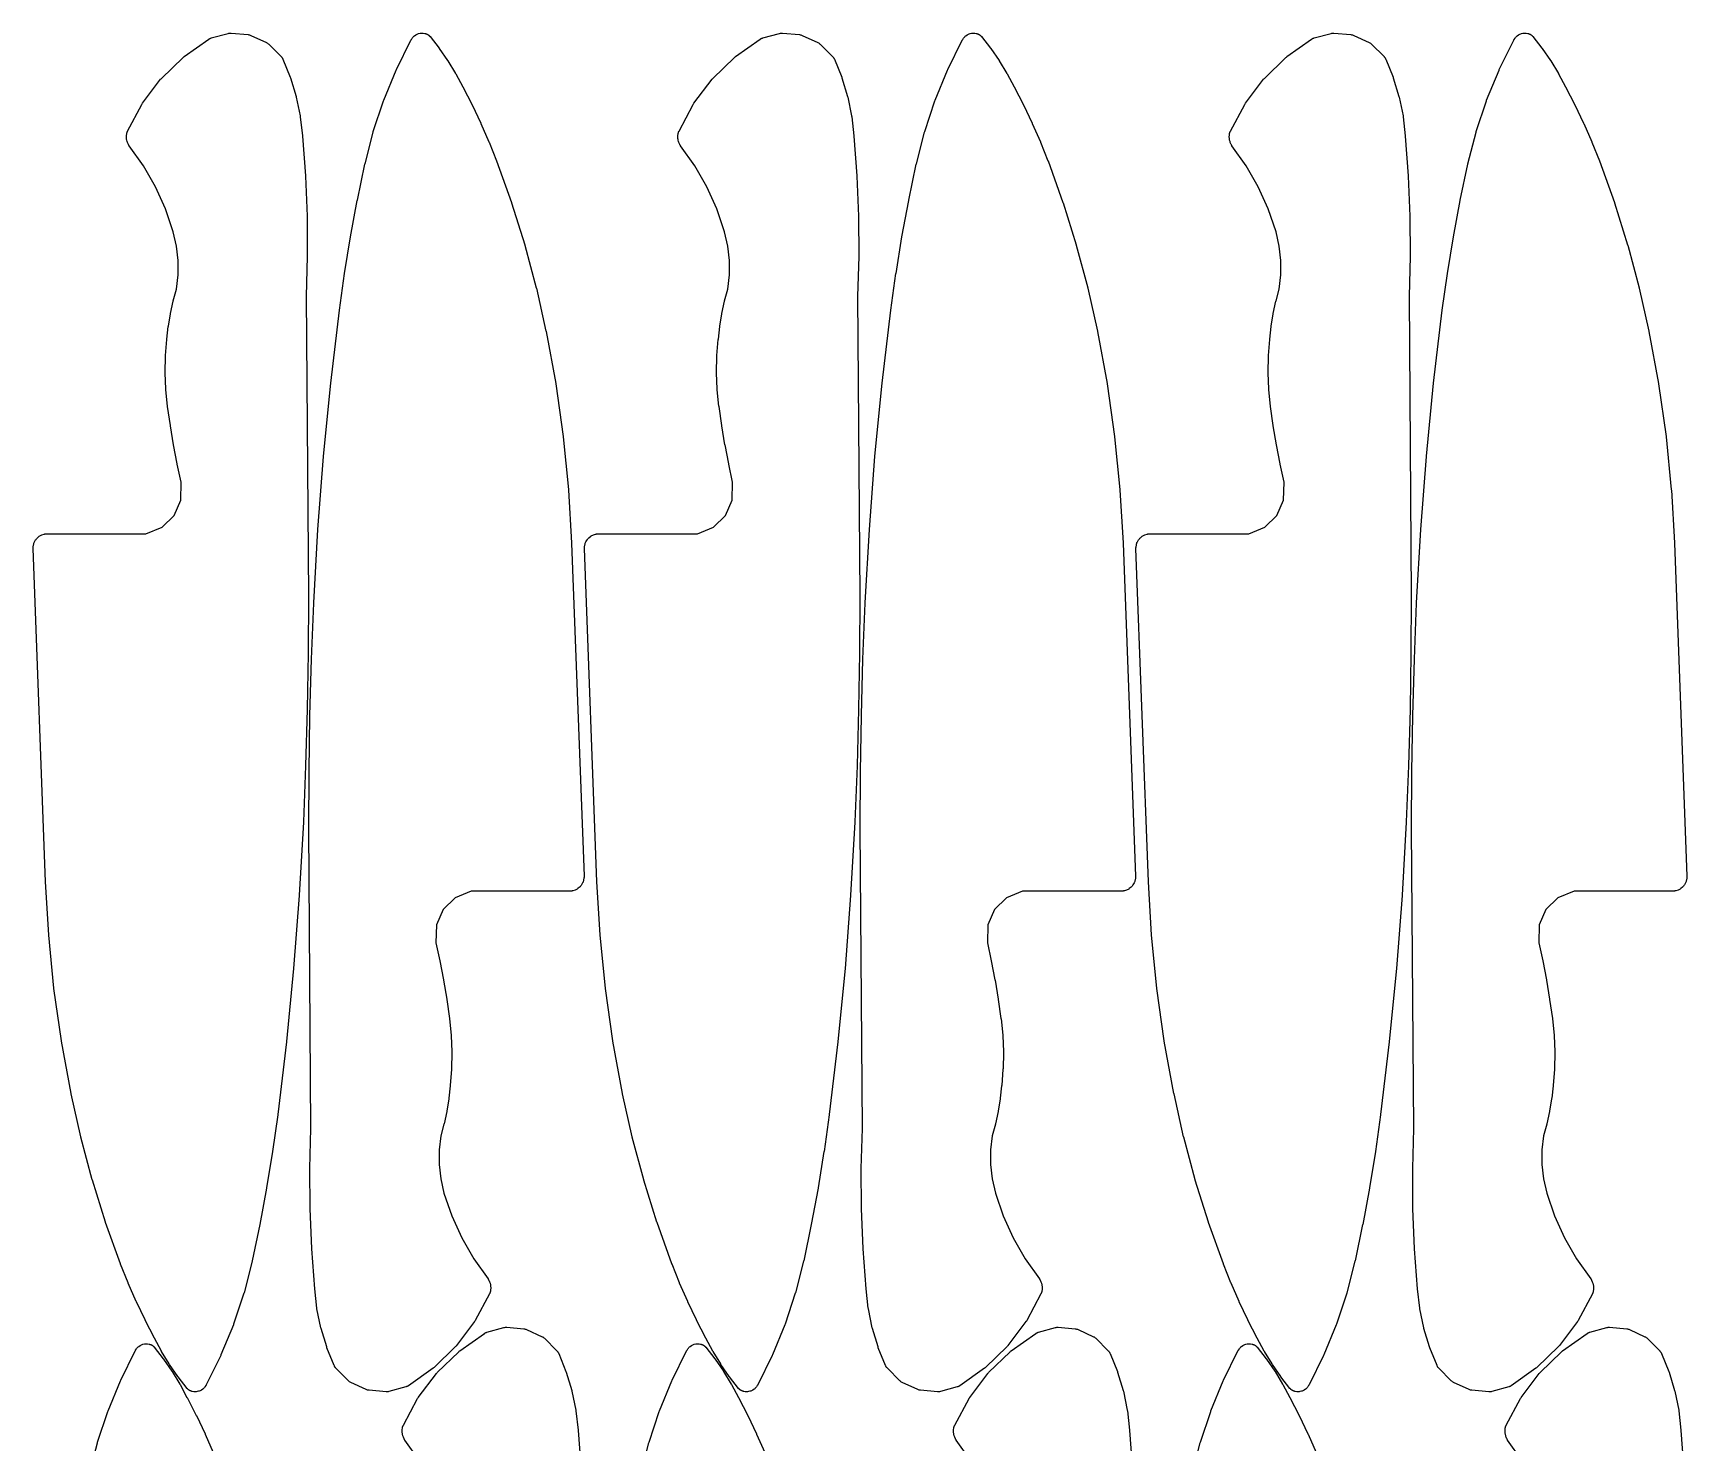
# Model space of a CAD drawing. Header units: metres. Extents: x 0 to 3000, y 0 to 1240.
# Drawn here: x 2207.5 to 2608.7, y 619.6 to 961.7 of the extents above; entities that cross this region are included whole.
import ezdxf

# ---------------------------------------------------------------- set-up
doc = ezdxf.new("R2010")
doc.units = ezdxf.units.M

msp = doc.modelspace()

# ---------------------------------------------------------------- linework, layer by layer
at = {"color": 1}
for points in [[(2238.78, 841.77), (2241.68, 844.62), (2243.31, 848.33), (2243.41, 852.71), (2242.46, 857.07), (2242.45, 857.11), (2241.57, 861.72), (2241.56, 861.77), (2240.78, 866.4), (2240.77, 866.44), (2240.1, 871.09), (2240.1, 871.13), (2240.09, 871.17), (2239.7, 875.12), (2239.69, 875.24), (2239.53, 879.2), (2239.53, 879.32), (2239.61, 883.28), (2239.61, 883.4), (2239.94, 887.35), (2239.94, 887.38), (2239.94, 887.41), (2240.28, 890.44), (2240.29, 890.55), (2240.78, 893.55), (2240.8, 893.66), (2241.45, 896.63), (2241.47, 896.73), (2242.23, 899.53), (2242.63, 902.99), (2242.63, 906.51), (2242.24, 910), (2241.46, 913.45), (2239.57, 919), (2237.15, 924.34), (2234.23, 929.42), (2230.77, 934.28), (2230.72, 934.36), (2230.67, 934.44), (2230.67, 934.44), (2230.66, 934.45), (2230.62, 934.53), (2230.58, 934.61), (2230.42, 934.97), (2230.35, 935.14), (2230.29, 935.32), (2230.2, 935.7), (2230.16, 935.88), (2230.15, 936.06), (2230.12, 936.45), (2230.12, 936.64), (2230.14, 936.83), (2230.19, 937.21), (2230.2, 937.28), (2230.21, 937.35), (2230.22, 937.38), (2230.22, 937.41), (2230.24, 937.47), (2230.26, 937.54), (2230.27, 937.57), (2230.28, 937.6), (2230.3, 937.66), (2230.32, 937.72), (2230.34, 937.75), (2230.35, 937.78), (2230.38, 937.84), (2230.41, 937.9), (2233.87, 944.36), (2233.95, 944.49), (2234.03, 944.62), (2238.42, 950.44), (2238.52, 950.56), (2238.62, 950.67), (2243.85, 955.74), (2243.97, 955.85), (2244.09, 955.94), (2250.07, 960.18), (2250.12, 960.21), (2250.16, 960.24), (2250.2, 960.26), (2250.23, 960.28), (2250.28, 960.31), (2250.33, 960.34), (2250.37, 960.35), (2250.41, 960.37), (2250.46, 960.39), (2250.51, 960.42), (2250.55, 960.43), (2250.59, 960.44), (2250.65, 960.46), (2250.7, 960.48), (2254.82, 961.59), (2254.99, 961.63), (2255.16, 961.65), (2255.34, 961.66), (2255.51, 961.65), (2259.64, 961.29), (2259.81, 961.27), (2259.98, 961.23), (2260.15, 961.18), (2260.31, 961.11), (2264.07, 959.38), (2264.22, 959.3), (2264.37, 959.2), (2264.51, 959.09), (2264.64, 958.98), (2267.66, 955.96), (2267.66, 955.96), (2267.67, 955.95), (2267.73, 955.88), (2267.79, 955.82), (2267.79, 955.81), (2267.8, 955.81), (2267.85, 955.73), (2267.91, 955.66), (2267.91, 955.65), (2267.91, 955.65), (2267.96, 955.57), (2268.01, 955.49), (2268.01, 955.48), (2268.01, 955.48), (2268.05, 955.4), (2268.09, 955.31), (2268.09, 955.31), (2268.1, 955.3), (2269.86, 950.96), (2269.92, 950.78), (2271.28, 946.31), (2271.32, 946.13), (2272.26, 941.55), (2272.29, 941.37), (2272.81, 936.71), (2272.81, 936.67), (2272.82, 936.64), (2273.53, 926.99), (2273.54, 926.92), (2273.93, 917.25), (2273.93, 917.19), (2273.99, 907.52), (2273.99, 907.45), (2273.74, 897.81), (2274.26, 824.93), (2274.26, 824.92), (2274.26, 824.91), (2274.2, 811.26), (2274.2, 811.24), (2273.98, 797.6), (2273.98, 797.57), (2273.59, 783.94), (2273.59, 783.91), (2273.04, 770.28), (2273.04, 770.26), (2273.04, 770.25), (2272.04, 752.49), (2272.04, 752.44), (2270.68, 734.71), (2270.67, 734.67), (2268.94, 716.96), (2268.94, 716.92), (2266.84, 699.25), (2266.83, 699.23), (2266.83, 699.21), (2265.59, 690.34), (2265.58, 690.3), (2264.13, 681.46), (2264.13, 681.42), (2262.49, 672.61), (2262.48, 672.57), (2260.64, 663.81), (2260.63, 663.76), (2260.62, 663.72), (2258.65, 656.05), (2258.61, 655.91), (2256.11, 648.41), (2256.06, 648.28), (2253.06, 640.96), (2253, 640.84), (2249.49, 633.73), (2249.48, 633.71), (2249.47, 633.69), (2249.44, 633.63), (2249.4, 633.56), (2249.39, 633.54), (2249.37, 633.52), (2249.16, 633.2), (2249.05, 633.04), (2248.92, 632.9), (2248.77, 632.76), (2248.62, 632.64), (2248.31, 632.43), (2248.15, 632.33), (2247.98, 632.25), (2247.8, 632.18), (2247.62, 632.13), (2247.25, 632.05), (2247.06, 632.01), (2246.86, 632), (2246.67, 632), (2246.47, 632.03), (2246.09, 632.09), (2246.04, 632.11), (2245.99, 632.11), (2245.94, 632.13), (2245.9, 632.14), (2245.85, 632.15), (2245.8, 632.17), (2245.76, 632.18), (2245.71, 632.2), (2245.67, 632.22), (2245.62, 632.24), (2245.58, 632.26), (2245.53, 632.28), (2245.49, 632.3), (2245.44, 632.33), (2245.4, 632.35), (2245.36, 632.37), (2245.32, 632.4), (2245.28, 632.43), (2245.24, 632.46), (2245.2, 632.49), (2245.16, 632.52), (2245.12, 632.55), (2245.09, 632.58), (2245.05, 632.61), (2245.02, 632.65), (2244.98, 632.69), (2244.95, 632.72), (2244.92, 632.76), (2244.88, 632.8), (2244.85, 632.84), (2242.66, 635.64), (2242.6, 635.73), (2240.57, 638.66), (2240.51, 638.75), (2238.65, 641.78), (2238.6, 641.88), (2236.91, 645.02), (2236.91, 645.03), (2236.9, 645.05), (2234.66, 649.38), (2234.63, 649.44), (2232.53, 653.84), (2232.5, 653.9), (2230.54, 658.37), (2230.52, 658.43), (2228.7, 662.96), (2228.69, 663), (2228.67, 663.03), (2225.07, 673.1), (2225.04, 673.18), (2221.85, 683.39), (2221.83, 683.47), (2219.07, 693.8), (2219.05, 693.88), (2216.71, 704.32), (2216.7, 704.35), (2216.69, 704.39), (2214.36, 717.06), (2214.35, 717.14), (2212.54, 729.88), (2212.53, 729.97), (2211.25, 742.77), (2211.25, 742.86), (2210.5, 755.71), (2210.5, 755.73), (2210.5, 755.75), (2207.47, 836.58), (2207.47, 836.67), (2207.47, 836.76), (2207.47, 836.77), (2207.47, 836.77), (2207.48, 836.86), (2207.49, 836.95), (2207.57, 837.51), (2207.61, 837.69), (2207.66, 837.87), (2207.73, 838.04), (2207.82, 838.21), (2208.09, 838.67), (2208.18, 838.83), (2208.3, 838.97), (2208.42, 839.1), (2208.56, 839.23), (2208.98, 839.57), (2209.13, 839.68), (2209.29, 839.77), (2209.45, 839.86), (2209.63, 839.92), (2210.16, 840.09), (2210.18, 840.1), (2210.19, 840.1), (2210.27, 840.12), (2210.35, 840.14), (2210.36, 840.15), (2210.38, 840.15), (2210.46, 840.16), (2210.54, 840.18), (2210.56, 840.18), (2210.58, 840.18), (2210.66, 840.18), (2210.74, 840.19), (2210.75, 840.19), (2210.77, 840.19), (2234.86, 840.19), (2238.78, 841.77)], [(2309.84, 751.89), (2306.94, 749.05), (2305.31, 745.33), (2305.21, 740.95), (2306.16, 736.59), (2306.17, 736.55), (2307.05, 731.94), (2307.06, 731.89), (2307.84, 727.26), (2307.85, 727.22), (2308.51, 722.57), (2308.52, 722.53), (2308.52, 722.49), (2308.92, 718.54), (2308.93, 718.42), (2309.09, 714.46), (2309.09, 714.34), (2309.01, 710.38), (2309, 710.26), (2308.68, 706.31), (2308.68, 706.28), (2308.68, 706.25), (2308.34, 703.22), (2308.33, 703.11), (2307.83, 700.11), (2307.82, 700.01), (2307.17, 697.03), (2307.14, 696.93), (2306.39, 694.13), (2305.99, 690.67), (2305.99, 687.15), (2306.38, 683.66), (2307.16, 680.21), (2309.05, 674.66), (2311.47, 669.32), (2314.39, 664.24), (2317.85, 659.38), (2317.9, 659.3), (2317.95, 659.22), (2317.95, 659.22), (2317.96, 659.21), (2318, 659.13), (2318.04, 659.05), (2318.2, 658.69), (2318.27, 658.52), (2318.33, 658.34), (2318.42, 657.96), (2318.45, 657.78), (2318.47, 657.6), (2318.5, 657.21), (2318.5, 657.02), (2318.48, 656.83), (2318.43, 656.45), (2318.42, 656.38), (2318.41, 656.32), (2318.4, 656.28), (2318.4, 656.25), (2318.38, 656.19), (2318.36, 656.13), (2318.35, 656.1), (2318.34, 656.06), (2318.32, 656), (2318.29, 655.94), (2318.28, 655.91), (2318.27, 655.88), (2318.24, 655.82), (2318.21, 655.76), (2314.75, 649.3), (2314.67, 649.17), (2314.58, 649.04), (2310.2, 643.22), (2310.1, 643.11), (2309.99, 642.99), (2304.77, 637.92), (2304.65, 637.81), (2304.53, 637.72), (2298.55, 633.48), (2298.5, 633.45), (2298.46, 633.42), (2298.42, 633.4), (2298.39, 633.38), (2298.33, 633.35), (2298.28, 633.32), (2298.25, 633.31), (2298.21, 633.29), (2298.16, 633.27), (2298.1, 633.25), (2298.07, 633.23), (2298.03, 633.22), (2297.97, 633.2), (2297.92, 633.19), (2293.8, 632.07), (2293.63, 632.03), (2293.46, 632.01), (2293.28, 632), (2293.1, 632.01), (2288.98, 632.37), (2288.81, 632.39), (2288.64, 632.43), (2288.47, 632.48), (2288.31, 632.55), (2284.55, 634.28), (2284.4, 634.37), (2284.25, 634.46), (2284.11, 634.57), (2283.98, 634.68), (2280.96, 637.7), (2280.96, 637.7), (2280.95, 637.71), (2280.89, 637.78), (2280.83, 637.84), (2280.82, 637.85), (2280.82, 637.86), (2280.77, 637.93), (2280.71, 638), (2280.71, 638.01), (2280.7, 638.01), (2280.66, 638.09), (2280.61, 638.17), (2280.61, 638.18), (2280.6, 638.18), (2280.57, 638.27), (2280.53, 638.35), (2280.52, 638.35), (2280.52, 638.36), (2278.76, 642.7), (2278.7, 642.88), (2277.34, 647.35), (2277.29, 647.53), (2276.35, 652.11), (2276.33, 652.29), (2275.81, 656.95), (2275.81, 656.99), (2275.8, 657.02), (2275.09, 666.67), (2275.08, 666.74), (2274.69, 676.41), (2274.69, 676.47), (2274.62, 686.15), (2274.62, 686.21), (2274.88, 695.85), (2274.36, 768.73), (2274.36, 768.74), (2274.36, 768.75), (2274.42, 782.4), (2274.42, 782.42), (2274.64, 796.06), (2274.64, 796.09), (2275.02, 809.72), (2275.03, 809.75), (2275.58, 823.38), (2275.58, 823.4), (2275.58, 823.41), (2276.57, 841.18), (2276.58, 841.22), (2277.94, 858.95), (2277.95, 858.99), (2279.68, 876.7), (2279.68, 876.74), (2281.78, 894.41), (2281.78, 894.43), (2281.79, 894.45), (2283.03, 903.32), (2283.04, 903.36), (2284.48, 912.2), (2284.49, 912.24), (2286.13, 921.05), (2286.14, 921.09), (2287.98, 929.86), (2287.99, 929.9), (2288, 929.94), (2289.97, 937.61), (2290.01, 937.75), (2292.51, 945.25), (2292.56, 945.38), (2295.56, 952.7), (2295.62, 952.83), (2299.12, 959.93), (2299.14, 959.95), (2299.14, 959.97), (2299.18, 960.03), (2299.22, 960.1), (2299.23, 960.12), (2299.24, 960.14), (2299.46, 960.46), (2299.57, 960.62), (2299.7, 960.77), (2299.84, 960.9), (2300, 961.02), (2300.31, 961.23), (2300.47, 961.33), (2300.64, 961.41), (2300.82, 961.48), (2301, 961.53), (2301.37, 961.61), (2301.56, 961.65), (2301.76, 961.66), (2301.95, 961.66), (2302.14, 961.63), (2302.53, 961.57), (2302.58, 961.56), (2302.63, 961.55), (2302.67, 961.53), (2302.72, 961.52), (2302.77, 961.51), (2302.82, 961.49), (2302.86, 961.48), (2302.91, 961.46), (2302.95, 961.44), (2303, 961.42), (2303.04, 961.4), (2303.09, 961.38), (2303.13, 961.36), (2303.18, 961.34), (2303.22, 961.31), (2303.26, 961.29), (2303.3, 961.26), (2303.34, 961.23), (2303.38, 961.2), (2303.42, 961.18), (2303.46, 961.14), (2303.5, 961.11), (2303.53, 961.08), (2303.57, 961.05), (2303.6, 961.01), (2303.64, 960.97), (2303.67, 960.94), (2303.7, 960.91), (2303.73, 960.86), (2303.77, 960.83), (2305.96, 958.02), (2306.02, 957.93), (2308.05, 955), (2308.11, 954.91), (2309.97, 951.88), (2310.02, 951.78), (2311.71, 948.64), (2311.71, 948.63), (2311.72, 948.61), (2313.96, 944.28), (2313.99, 944.22), (2316.09, 939.82), (2316.12, 939.76), (2318.08, 935.29), (2318.1, 935.23), (2319.92, 930.7), (2319.93, 930.66), (2319.94, 930.63), (2323.55, 920.56), (2323.58, 920.48), (2326.77, 910.27), (2326.79, 910.19), (2329.55, 899.86), (2329.57, 899.78), (2331.91, 889.34), (2331.92, 889.31), (2331.93, 889.27), (2334.26, 876.6), (2334.27, 876.52), (2336.08, 863.78), (2336.09, 863.7), (2337.37, 850.89), (2337.37, 850.8), (2338.12, 837.95), (2338.12, 837.93), (2338.12, 837.91), (2341.15, 757.08), (2341.15, 756.99), (2341.15, 756.9), (2341.15, 756.89), (2341.15, 756.89), (2341.14, 756.8), (2341.13, 756.71), (2341.05, 756.15), (2341.01, 755.97), (2340.96, 755.79), (2340.89, 755.62), (2340.8, 755.46), (2340.53, 754.99), (2340.43, 754.83), (2340.32, 754.69), (2340.2, 754.56), (2340.06, 754.43), (2339.64, 754.09), (2339.49, 753.98), (2339.33, 753.89), (2339.17, 753.81), (2338.99, 753.74), (2338.46, 753.57), (2338.44, 753.56), (2338.43, 753.56), (2338.35, 753.54), (2338.27, 753.52), (2338.25, 753.52), (2338.24, 753.51), (2338.16, 753.5), (2338.08, 753.49), (2338.06, 753.48), (2338.04, 753.48), (2337.96, 753.48), (2337.88, 753.47), (2337.86, 753.47), (2337.85, 753.47), (2313.76, 753.47), (2309.84, 751.89)], [(2372.56, 841.77), (2375.46, 844.62), (2377.09, 848.33), (2377.19, 852.71), (2376.25, 857.07), (2376.24, 857.11), (2375.35, 861.72), (2375.34, 861.77), (2374.57, 866.4), (2374.56, 866.44), (2373.89, 871.09), (2373.89, 871.13), (2373.88, 871.17), (2373.48, 875.12), (2373.47, 875.24), (2373.31, 879.2), (2373.31, 879.32), (2373.39, 883.28), (2373.4, 883.4), (2373.72, 887.35), (2373.73, 887.38), (2373.73, 887.41), (2374.06, 890.44), (2374.08, 890.55), (2374.57, 893.55), (2374.59, 893.66), (2375.24, 896.63), (2375.26, 896.73), (2376.02, 899.53), (2376.41, 902.99), (2376.42, 906.51), (2376.03, 910), (2375.24, 913.45), (2373.35, 919), (2370.94, 924.34), (2368.02, 929.42), (2364.55, 934.28), (2364.51, 934.36), (2364.46, 934.44), (2364.45, 934.44), (2364.45, 934.45), (2364.41, 934.53), (2364.37, 934.61), (2364.2, 934.97), (2364.13, 935.14), (2364.08, 935.32), (2363.99, 935.7), (2363.95, 935.88), (2363.93, 936.06), (2363.91, 936.45), (2363.91, 936.64), (2363.92, 936.83), (2363.97, 937.21), (2363.99, 937.28), (2364, 937.35), (2364, 937.38), (2364.01, 937.41), (2364.03, 937.47), (2364.04, 937.54), (2364.05, 937.57), (2364.06, 937.6), (2364.09, 937.66), (2364.11, 937.72), (2364.12, 937.75), (2364.14, 937.78), (2364.17, 937.84), (2364.19, 937.9), (2367.65, 944.36), (2367.73, 944.49), (2367.82, 944.62), (2372.21, 950.44), (2372.3, 950.56), (2372.41, 950.67), (2377.64, 955.74), (2377.75, 955.85), (2377.87, 955.94), (2383.85, 960.18), (2383.9, 960.21), (2383.95, 960.24), (2383.98, 960.26), (2384.02, 960.28), (2384.07, 960.31), (2384.12, 960.34), (2384.16, 960.35), (2384.19, 960.37), (2384.25, 960.39), (2384.3, 960.42), (2384.34, 960.43), (2384.38, 960.44), (2384.43, 960.46), (2384.49, 960.48), (2388.6, 961.59), (2388.77, 961.63), (2388.95, 961.65), (2389.12, 961.66), (2389.3, 961.65), (2393.43, 961.29), (2393.6, 961.27), (2393.77, 961.23), (2393.93, 961.18), (2394.09, 961.11), (2397.85, 959.38), (2398.01, 959.3), (2398.16, 959.2), (2398.3, 959.09), (2398.43, 958.98), (2401.44, 955.96), (2401.45, 955.96), (2401.45, 955.95), (2401.51, 955.88), (2401.58, 955.82), (2401.58, 955.81), (2401.58, 955.81), (2401.64, 955.73), (2401.69, 955.66), (2401.7, 955.65), (2401.7, 955.65), (2401.75, 955.57), (2401.79, 955.49), (2401.8, 955.48), (2401.8, 955.48), (2401.84, 955.4), (2401.88, 955.31), (2401.88, 955.31), (2401.88, 955.3), (2403.65, 950.96), (2403.71, 950.78), (2405.07, 946.31), (2405.11, 946.13), (2406.05, 941.55), (2406.08, 941.37), (2406.6, 936.71), (2406.6, 936.67), (2406.6, 936.64), (2407.32, 926.99), (2407.32, 926.92), (2407.71, 917.25), (2407.71, 917.19), (2407.78, 907.52), (2407.78, 907.45), (2407.52, 897.81), (2408.05, 824.93), (2408.04, 824.92), (2408.05, 824.91), (2407.99, 811.26), (2407.99, 811.24), (2407.77, 797.6), (2407.77, 797.57), (2407.38, 783.94), (2407.38, 783.91), (2406.83, 770.28), (2406.83, 770.26), (2406.83, 770.25), (2405.83, 752.49), (2405.83, 752.44), (2404.46, 734.71), (2404.46, 734.67), (2402.73, 716.96), (2402.72, 716.92), (2400.62, 699.25), (2400.62, 699.23), (2400.62, 699.21), (2399.37, 690.34), (2399.36, 690.3), (2397.92, 681.46), (2397.91, 681.42), (2396.27, 672.61), (2396.26, 672.57), (2394.43, 663.81), (2394.42, 663.76), (2394.41, 663.72), (2392.43, 656.05), (2392.39, 655.91), (2389.9, 648.41), (2389.85, 648.28), (2386.84, 640.96), (2386.79, 640.84), (2383.28, 633.73), (2383.27, 633.71), (2383.26, 633.69), (2383.22, 633.63), (2383.19, 633.56), (2383.17, 633.54), (2383.16, 633.52), (2382.95, 633.2), (2382.83, 633.04), (2382.7, 632.9), (2382.56, 632.76), (2382.41, 632.64), (2382.1, 632.43), (2381.93, 632.33), (2381.76, 632.25), (2381.58, 632.18), (2381.4, 632.13), (2381.03, 632.05), (2380.84, 632.01), (2380.65, 632), (2380.45, 632), (2380.26, 632.03), (2379.88, 632.09), (2379.83, 632.11), (2379.78, 632.11), (2379.73, 632.13), (2379.68, 632.14), (2379.64, 632.15), (2379.59, 632.17), (2379.54, 632.18), (2379.5, 632.2), (2379.45, 632.22), (2379.4, 632.24), (2379.36, 632.26), (2379.32, 632.28), (2379.27, 632.3), (2379.23, 632.33), (2379.19, 632.35), (2379.15, 632.37), (2379.11, 632.4), (2379.06, 632.43), (2379.03, 632.46), (2378.99, 632.49), (2378.95, 632.52), (2378.91, 632.55), (2378.87, 632.58), (2378.84, 632.61), (2378.8, 632.65), (2378.77, 632.69), (2378.73, 632.72), (2378.7, 632.76), (2378.67, 632.8), (2378.64, 632.84), (2376.45, 635.64), (2376.38, 635.73), (2374.36, 638.66), (2374.3, 638.75), (2372.44, 641.78), (2372.38, 641.88), (2370.7, 645.02), (2370.69, 645.03), (2370.68, 645.05), (2368.44, 649.38), (2368.41, 649.44), (2366.31, 653.84), (2366.29, 653.9), (2364.33, 658.37), (2364.3, 658.43), (2362.49, 662.96), (2362.47, 663), (2362.46, 663.03), (2358.85, 673.1), (2358.83, 673.18), (2355.64, 683.39), (2355.62, 683.47), (2352.85, 693.8), (2352.83, 693.88), (2350.49, 704.32), (2350.49, 704.35), (2350.48, 704.39), (2348.15, 717.06), (2348.13, 717.14), (2346.33, 729.88), (2346.32, 729.97), (2345.04, 742.77), (2345.03, 742.86), (2344.28, 755.71), (2344.28, 755.73), (2344.28, 755.75), (2341.25, 836.58), (2341.25, 836.67), (2341.25, 836.76), (2341.25, 836.77), (2341.25, 836.77), (2341.26, 836.86), (2341.27, 836.95), (2341.36, 837.51), (2341.39, 837.69), (2341.45, 837.87), (2341.52, 838.04), (2341.6, 838.21), (2341.87, 838.67), (2341.97, 838.83), (2342.08, 838.97), (2342.21, 839.1), (2342.34, 839.23), (2342.76, 839.57), (2342.91, 839.68), (2343.07, 839.77), (2343.24, 839.86), (2343.41, 839.92), (2343.94, 840.09), (2343.96, 840.1), (2343.98, 840.1), (2344.06, 840.12), (2344.13, 840.14), (2344.15, 840.15), (2344.17, 840.15), (2344.25, 840.16), (2344.33, 840.18), (2344.34, 840.18), (2344.36, 840.18), (2344.44, 840.18), (2344.52, 840.19), (2344.54, 840.19), (2344.56, 840.19), (2368.64, 840.19), (2372.56, 841.77)], [(2443.63, 751.89), (2440.73, 749.05), (2439.1, 745.33), (2439, 740.95), (2439.94, 736.59), (2439.95, 736.55), (2440.84, 731.94), (2440.85, 731.89), (2441.62, 727.26), (2441.63, 727.22), (2442.3, 722.57), (2442.3, 722.53), (2442.31, 722.49), (2442.71, 718.54), (2442.72, 718.42), (2442.88, 714.46), (2442.88, 714.34), (2442.8, 710.38), (2442.79, 710.26), (2442.47, 706.31), (2442.47, 706.28), (2442.46, 706.25), (2442.13, 703.22), (2442.11, 703.11), (2441.62, 700.11), (2441.6, 700.01), (2440.96, 697.03), (2440.93, 696.93), (2440.17, 694.13), (2439.78, 690.67), (2439.77, 687.15), (2440.16, 683.66), (2440.95, 680.21), (2442.84, 674.66), (2445.25, 669.32), (2448.17, 664.24), (2451.64, 659.38), (2451.68, 659.3), (2451.73, 659.22), (2451.74, 659.22), (2451.74, 659.21), (2451.78, 659.13), (2451.82, 659.05), (2451.99, 658.69), (2452.06, 658.52), (2452.11, 658.34), (2452.2, 657.96), (2452.24, 657.78), (2452.26, 657.6), (2452.28, 657.21), (2452.28, 657.02), (2452.27, 656.83), (2452.22, 656.45), (2452.2, 656.38), (2452.19, 656.32), (2452.19, 656.28), (2452.18, 656.25), (2452.16, 656.19), (2452.15, 656.13), (2452.14, 656.1), (2452.13, 656.06), (2452.1, 656), (2452.08, 655.94), (2452.07, 655.91), (2452.06, 655.88), (2452.03, 655.82), (2452, 655.76), (2448.54, 649.3), (2448.46, 649.17), (2448.37, 649.04), (2443.98, 643.22), (2443.89, 643.11), (2443.78, 642.99), (2438.55, 637.92), (2438.44, 637.81), (2438.32, 637.72), (2432.34, 633.48), (2432.29, 633.45), (2432.24, 633.42), (2432.21, 633.4), (2432.17, 633.38), (2432.12, 633.35), (2432.07, 633.32), (2432.03, 633.31), (2432, 633.29), (2431.94, 633.27), (2431.89, 633.25), (2431.85, 633.23), (2431.81, 633.22), (2431.76, 633.2), (2431.7, 633.19), (2427.59, 632.07), (2427.42, 632.03), (2427.24, 632.01), (2427.07, 632), (2426.89, 632.01), (2422.76, 632.37), (2422.59, 632.39), (2422.42, 632.43), (2422.26, 632.48), (2422.1, 632.55), (2418.34, 634.28), (2418.18, 634.37), (2418.03, 634.46), (2417.89, 634.57), (2417.76, 634.68), (2414.75, 637.7), (2414.74, 637.7), (2414.74, 637.71), (2414.68, 637.78), (2414.61, 637.84), (2414.61, 637.85), (2414.61, 637.86), (2414.55, 637.93), (2414.5, 638), (2414.49, 638.01), (2414.49, 638.01), (2414.44, 638.09), (2414.4, 638.17), (2414.39, 638.18), (2414.39, 638.18), (2414.35, 638.27), (2414.31, 638.35), (2414.31, 638.35), (2414.31, 638.36), (2412.54, 642.7), (2412.48, 642.88), (2411.13, 647.35), (2411.08, 647.53), (2410.14, 652.11), (2410.11, 652.29), (2409.59, 656.95), (2409.59, 656.99), (2409.59, 657.02), (2408.87, 666.67), (2408.87, 666.74), (2408.48, 676.41), (2408.48, 676.47), (2408.41, 686.15), (2408.41, 686.21), (2408.67, 695.85), (2408.15, 768.73), (2408.15, 768.74), (2408.15, 768.75), (2408.2, 782.4), (2408.2, 782.42), (2408.42, 796.06), (2408.42, 796.09), (2408.81, 809.72), (2408.81, 809.75), (2409.36, 823.38), (2409.36, 823.4), (2409.36, 823.41), (2410.36, 841.18), (2410.36, 841.22), (2411.73, 858.95), (2411.73, 858.99), (2413.46, 876.7), (2413.47, 876.74), (2415.57, 894.41), (2415.57, 894.43), (2415.57, 894.45), (2416.82, 903.32), (2416.83, 903.36), (2418.27, 912.2), (2418.28, 912.24), (2419.92, 921.05), (2419.93, 921.09), (2421.76, 929.86), (2421.78, 929.9), (2421.78, 929.94), (2423.76, 937.61), (2423.8, 937.75), (2426.29, 945.25), (2426.34, 945.38), (2429.35, 952.7), (2429.4, 952.83), (2432.91, 959.93), (2432.92, 959.95), (2432.93, 959.97), (2432.97, 960.03), (2433.01, 960.1), (2433.02, 960.12), (2433.03, 960.14), (2433.24, 960.46), (2433.36, 960.62), (2433.49, 960.77), (2433.63, 960.9), (2433.79, 961.02), (2434.1, 961.23), (2434.26, 961.33), (2434.43, 961.41), (2434.61, 961.48), (2434.79, 961.53), (2435.16, 961.61), (2435.35, 961.65), (2435.54, 961.66), (2435.74, 961.66), (2435.93, 961.63), (2436.31, 961.57), (2436.36, 961.56), (2436.42, 961.55), (2436.46, 961.53), (2436.51, 961.52), (2436.55, 961.51), (2436.6, 961.49), (2436.65, 961.48), (2436.69, 961.46), (2436.74, 961.44), (2436.79, 961.42), (2436.83, 961.4), (2436.87, 961.38), (2436.92, 961.36), (2436.96, 961.34), (2437, 961.31), (2437.04, 961.29), (2437.09, 961.26), (2437.13, 961.23), (2437.17, 961.2), (2437.2, 961.18), (2437.24, 961.14), (2437.28, 961.11), (2437.32, 961.08), (2437.35, 961.05), (2437.39, 961.01), (2437.43, 960.97), (2437.46, 960.94), (2437.49, 960.91), (2437.52, 960.86), (2437.55, 960.83), (2439.74, 958.02), (2439.81, 957.93), (2441.83, 955), (2441.89, 954.91), (2443.75, 951.88), (2443.81, 951.78), (2445.49, 948.64), (2445.5, 948.63), (2445.51, 948.61), (2447.75, 944.28), (2447.78, 944.22), (2449.88, 939.82), (2449.9, 939.76), (2451.86, 935.29), (2451.89, 935.23), (2453.7, 930.7), (2453.72, 930.66), (2453.73, 930.63), (2457.34, 920.56), (2457.36, 920.48), (2460.55, 910.27), (2460.57, 910.19), (2463.34, 899.86), (2463.36, 899.78), (2465.7, 889.34), (2465.7, 889.31), (2465.71, 889.27), (2468.04, 876.6), (2468.06, 876.52), (2469.86, 863.78), (2469.87, 863.7), (2471.15, 850.89), (2471.16, 850.8), (2471.91, 837.95), (2471.91, 837.93), (2471.91, 837.91), (2474.94, 757.08), (2474.94, 756.99), (2474.94, 756.9), (2474.94, 756.89), (2474.94, 756.89), (2474.93, 756.8), (2474.92, 756.71), (2474.83, 756.15), (2474.8, 755.97), (2474.74, 755.79), (2474.67, 755.62), (2474.59, 755.46), (2474.32, 754.99), (2474.22, 754.83), (2474.11, 754.69), (2473.98, 754.56), (2473.85, 754.43), (2473.43, 754.09), (2473.28, 753.98), (2473.12, 753.89), (2472.95, 753.81), (2472.78, 753.74), (2472.25, 753.57), (2472.23, 753.56), (2472.21, 753.56), (2472.13, 753.54), (2472.06, 753.52), (2472.04, 753.52), (2472.02, 753.51), (2471.94, 753.5), (2471.86, 753.49), (2471.85, 753.48), (2471.83, 753.48), (2471.75, 753.48), (2471.67, 753.47), (2471.65, 753.47), (2471.63, 753.47), (2447.55, 753.47), (2443.63, 751.89)], [(2506.35, 841.77), (2509.25, 844.62), (2510.88, 848.33), (2510.98, 852.71), (2510.03, 857.07), (2510.02, 857.11), (2509.14, 861.72), (2509.13, 861.77), (2508.35, 866.4), (2508.34, 866.44), (2507.68, 871.09), (2507.67, 871.13), (2507.67, 871.17), (2507.27, 875.12), (2507.26, 875.24), (2507.1, 879.2), (2507.1, 879.32), (2507.18, 883.28), (2507.19, 883.4), (2507.51, 887.35), (2507.51, 887.38), (2507.51, 887.41), (2507.85, 890.44), (2507.86, 890.55), (2508.36, 893.55), (2508.37, 893.66), (2509.02, 896.63), (2509.05, 896.73), (2509.81, 899.53), (2510.2, 902.99), (2510.2, 906.51), (2509.81, 910), (2509.03, 913.45), (2507.14, 919), (2504.72, 924.34), (2501.8, 929.42), (2498.34, 934.28), (2498.29, 934.36), (2498.24, 934.44), (2498.24, 934.44), (2498.23, 934.45), (2498.19, 934.53), (2498.15, 934.61), (2497.99, 934.97), (2497.92, 935.14), (2497.87, 935.32), (2497.77, 935.7), (2497.74, 935.88), (2497.72, 936.06), (2497.69, 936.45), (2497.69, 936.64), (2497.71, 936.83), (2497.76, 937.21), (2497.77, 937.28), (2497.78, 937.35), (2497.79, 937.38), (2497.8, 937.41), (2497.81, 937.47), (2497.83, 937.54), (2497.84, 937.57), (2497.85, 937.6), (2497.87, 937.66), (2497.9, 937.72), (2497.91, 937.75), (2497.92, 937.78), (2497.95, 937.84), (2497.98, 937.9), (2501.44, 944.36), (2501.52, 944.49), (2501.61, 944.62), (2505.99, 950.44), (2506.09, 950.56), (2506.2, 950.67), (2511.42, 955.74), (2511.54, 955.85), (2511.66, 955.94), (2517.64, 960.18), (2517.69, 960.21), (2517.73, 960.24), (2517.77, 960.26), (2517.81, 960.28), (2517.86, 960.31), (2517.91, 960.34), (2517.94, 960.35), (2517.98, 960.37), (2518.03, 960.39), (2518.09, 960.42), (2518.13, 960.43), (2518.16, 960.44), (2518.22, 960.46), (2518.27, 960.48), (2522.39, 961.59), (2522.56, 961.63), (2522.73, 961.65), (2522.91, 961.66), (2523.09, 961.65), (2527.21, 961.29), (2527.38, 961.27), (2527.55, 961.23), (2527.72, 961.18), (2527.88, 961.11), (2531.64, 959.38), (2531.8, 959.3), (2531.94, 959.2), (2532.08, 959.09), (2532.21, 958.98), (2535.23, 955.96), (2535.23, 955.96), (2535.24, 955.95), (2535.3, 955.88), (2535.36, 955.82), (2535.37, 955.81), (2535.37, 955.81), (2535.42, 955.73), (2535.48, 955.66), (2535.48, 955.65), (2535.49, 955.65), (2535.53, 955.57), (2535.58, 955.49), (2535.58, 955.48), (2535.59, 955.48), (2535.62, 955.4), (2535.66, 955.31), (2535.67, 955.31), (2535.67, 955.3), (2537.43, 950.96), (2537.49, 950.78), (2538.85, 946.31), (2538.9, 946.13), (2539.84, 941.55), (2539.86, 941.37), (2540.38, 936.71), (2540.38, 936.67), (2540.39, 936.64), (2541.1, 926.99), (2541.11, 926.92), (2541.5, 917.25), (2541.5, 917.19), (2541.57, 907.52), (2541.57, 907.45), (2541.31, 897.81), (2541.83, 824.93), (2541.83, 824.92), (2541.83, 824.91), (2541.77, 811.26), (2541.77, 811.24), (2541.55, 797.6), (2541.55, 797.57), (2541.17, 783.94), (2541.16, 783.91), (2540.61, 770.28), (2540.61, 770.26), (2540.61, 770.25), (2539.62, 752.49), (2539.61, 752.44), (2538.25, 734.71), (2538.25, 734.67), (2536.51, 716.96), (2536.51, 716.92), (2534.41, 699.25), (2534.41, 699.23), (2534.4, 699.21), (2533.16, 690.34), (2533.15, 690.3), (2531.71, 681.46), (2531.7, 681.42), (2530.06, 672.61), (2530.05, 672.57), (2528.21, 663.81), (2528.2, 663.76), (2528.19, 663.72), (2526.22, 656.05), (2526.18, 655.91), (2523.68, 648.41), (2523.63, 648.28), (2520.63, 640.96), (2520.57, 640.84), (2517.07, 633.73), (2517.06, 633.71), (2517.05, 633.69), (2517.01, 633.63), (2516.97, 633.56), (2516.96, 633.54), (2516.95, 633.52), (2516.73, 633.2), (2516.62, 633.04), (2516.49, 632.9), (2516.35, 632.76), (2516.19, 632.64), (2515.88, 632.43), (2515.72, 632.33), (2515.55, 632.25), (2515.37, 632.18), (2515.19, 632.13), (2514.82, 632.05), (2514.63, 632.01), (2514.43, 632), (2514.24, 632), (2514.05, 632.03), (2513.66, 632.09), (2513.61, 632.11), (2513.56, 632.11), (2513.52, 632.13), (2513.47, 632.14), (2513.42, 632.15), (2513.37, 632.17), (2513.33, 632.18), (2513.28, 632.2), (2513.24, 632.22), (2513.19, 632.24), (2513.15, 632.26), (2513.1, 632.28), (2513.06, 632.3), (2513.01, 632.33), (2512.97, 632.35), (2512.93, 632.37), (2512.89, 632.4), (2512.85, 632.43), (2512.81, 632.46), (2512.77, 632.49), (2512.73, 632.52), (2512.69, 632.55), (2512.66, 632.58), (2512.62, 632.61), (2512.59, 632.65), (2512.55, 632.69), (2512.52, 632.72), (2512.49, 632.76), (2512.46, 632.8), (2512.42, 632.84), (2510.23, 635.64), (2510.17, 635.73), (2508.14, 638.66), (2508.08, 638.75), (2506.23, 641.78), (2506.17, 641.88), (2504.49, 645.02), (2504.48, 645.03), (2504.47, 645.05), (2502.23, 649.38), (2502.2, 649.44), (2500.1, 653.84), (2500.07, 653.9), (2498.11, 658.37), (2498.09, 658.43), (2496.27, 662.96), (2496.26, 663), (2496.25, 663.03), (2492.64, 673.1), (2492.61, 673.18), (2489.42, 683.39), (2489.4, 683.47), (2486.64, 693.8), (2486.62, 693.88), (2484.28, 704.32), (2484.27, 704.35), (2484.26, 704.39), (2481.93, 717.06), (2481.92, 717.14), (2480.11, 729.88), (2480.1, 729.97), (2478.82, 742.77), (2478.82, 742.86), (2478.07, 755.71), (2478.07, 755.73), (2478.07, 755.75), (2475.04, 836.58), (2475.04, 836.67), (2475.04, 836.76), (2475.04, 836.77), (2475.04, 836.77), (2475.05, 836.86), (2475.06, 836.95), (2475.14, 837.51), (2475.18, 837.69), (2475.23, 837.87), (2475.3, 838.04), (2475.39, 838.21), (2475.66, 838.67), (2475.76, 838.83), (2475.87, 838.97), (2475.99, 839.1), (2476.13, 839.23), (2476.55, 839.57), (2476.7, 839.68), (2476.86, 839.77), (2477.02, 839.86), (2477.2, 839.92), (2477.73, 840.09), (2477.75, 840.1), (2477.76, 840.1), (2477.84, 840.12), (2477.92, 840.14), (2477.94, 840.15), (2477.95, 840.15), (2478.03, 840.16), (2478.11, 840.18), (2478.13, 840.18), (2478.15, 840.18), (2478.23, 840.18), (2478.31, 840.19), (2478.33, 840.19), (2478.34, 840.19), (2502.43, 840.19), (2506.35, 841.77)], [(2577.41, 751.89), (2574.51, 749.05), (2572.88, 745.33), (2572.78, 740.95), (2573.73, 736.59), (2573.74, 736.55), (2574.62, 731.94), (2574.63, 731.89), (2575.41, 727.26), (2575.42, 727.22), (2576.09, 722.57), (2576.09, 722.53), (2576.1, 722.49), (2576.49, 718.54), (2576.5, 718.42), (2576.66, 714.46), (2576.66, 714.34), (2576.58, 710.38), (2576.58, 710.26), (2576.26, 706.31), (2576.25, 706.28), (2576.25, 706.25), (2575.91, 703.22), (2575.9, 703.11), (2575.41, 700.11), (2575.39, 700.01), (2574.74, 697.03), (2574.72, 696.93), (2573.96, 694.13), (2573.56, 690.67), (2573.56, 687.15), (2573.95, 683.66), (2574.73, 680.21), (2576.62, 674.66), (2579.04, 669.32), (2581.96, 664.24), (2585.42, 659.38), (2585.47, 659.3), (2585.52, 659.22), (2585.52, 659.22), (2585.53, 659.21), (2585.57, 659.13), (2585.61, 659.05), (2585.77, 658.69), (2585.84, 658.52), (2585.9, 658.34), (2585.99, 657.96), (2586.03, 657.78), (2586.05, 657.6), (2586.07, 657.21), (2586.07, 657.02), (2586.05, 656.83), (2586, 656.45), (2585.99, 656.38), (2585.98, 656.32), (2585.97, 656.28), (2585.97, 656.25), (2585.95, 656.19), (2585.93, 656.13), (2585.92, 656.1), (2585.91, 656.06), (2585.89, 656), (2585.87, 655.94), (2585.85, 655.91), (2585.84, 655.88), (2585.81, 655.82), (2585.78, 655.76), (2582.32, 649.3), (2582.24, 649.17), (2582.16, 649.04), (2577.77, 643.22), (2577.67, 643.11), (2577.57, 642.99), (2572.34, 637.92), (2572.23, 637.81), (2572.1, 637.72), (2566.12, 633.48), (2566.07, 633.45), (2566.03, 633.42), (2565.99, 633.4), (2565.96, 633.38), (2565.91, 633.35), (2565.86, 633.32), (2565.82, 633.31), (2565.78, 633.29), (2565.73, 633.27), (2565.68, 633.25), (2565.64, 633.23), (2565.6, 633.22), (2565.54, 633.2), (2565.49, 633.19), (2561.37, 632.07), (2561.2, 632.03), (2561.03, 632.01), (2560.85, 632), (2560.68, 632.01), (2556.55, 632.37), (2556.38, 632.39), (2556.21, 632.43), (2556.04, 632.48), (2555.88, 632.55), (2552.12, 634.28), (2551.97, 634.37), (2551.82, 634.46), (2551.68, 634.57), (2551.55, 634.68), (2548.53, 637.7), (2548.53, 637.7), (2548.52, 637.71), (2548.46, 637.78), (2548.4, 637.84), (2548.4, 637.85), (2548.39, 637.86), (2548.34, 637.93), (2548.28, 638), (2548.28, 638.01), (2548.28, 638.01), (2548.23, 638.09), (2548.18, 638.17), (2548.18, 638.18), (2548.18, 638.18), (2548.14, 638.27), (2548.1, 638.35), (2548.1, 638.35), (2548.09, 638.36), (2546.33, 642.7), (2546.27, 642.88), (2544.91, 647.35), (2544.87, 647.53), (2543.93, 652.11), (2543.9, 652.29), (2543.38, 656.95), (2543.38, 656.99), (2543.37, 657.02), (2542.66, 666.67), (2542.65, 666.74), (2542.26, 676.41), (2542.26, 676.47), (2542.2, 686.15), (2542.2, 686.21), (2542.45, 695.85), (2541.93, 768.73), (2541.93, 768.74), (2541.93, 768.75), (2541.99, 782.4), (2541.99, 782.42), (2542.21, 796.06), (2542.21, 796.09), (2542.6, 809.72), (2542.6, 809.75), (2543.15, 823.38), (2543.15, 823.4), (2543.15, 823.41), (2544.15, 841.18), (2544.15, 841.22), (2545.51, 858.95), (2545.52, 858.99), (2547.25, 876.7), (2547.25, 876.74), (2549.35, 894.41), (2549.36, 894.43), (2549.36, 894.45), (2550.61, 903.32), (2550.61, 903.36), (2552.06, 912.2), (2552.06, 912.24), (2553.7, 921.05), (2553.71, 921.09), (2555.55, 929.86), (2555.56, 929.9), (2555.57, 929.94), (2557.55, 937.61), (2557.58, 937.75), (2560.08, 945.25), (2560.13, 945.38), (2563.13, 952.7), (2563.19, 952.83), (2566.7, 959.93), (2566.71, 959.95), (2566.72, 959.97), (2566.75, 960.03), (2566.79, 960.1), (2566.8, 960.12), (2566.82, 960.14), (2567.03, 960.46), (2567.14, 960.62), (2567.27, 960.77), (2567.42, 960.9), (2567.57, 961.02), (2567.88, 961.23), (2568.04, 961.33), (2568.21, 961.41), (2568.39, 961.48), (2568.58, 961.53), (2568.94, 961.61), (2569.13, 961.65), (2569.33, 961.66), (2569.52, 961.66), (2569.72, 961.63), (2570.1, 961.57), (2570.15, 961.56), (2570.2, 961.55), (2570.25, 961.53), (2570.29, 961.52), (2570.34, 961.51), (2570.39, 961.49), (2570.43, 961.48), (2570.48, 961.46), (2570.53, 961.44), (2570.57, 961.42), (2570.62, 961.4), (2570.66, 961.38), (2570.7, 961.36), (2570.75, 961.34), (2570.79, 961.31), (2570.83, 961.29), (2570.87, 961.26), (2570.91, 961.23), (2570.95, 961.2), (2570.99, 961.18), (2571.03, 961.14), (2571.07, 961.11), (2571.1, 961.08), (2571.14, 961.05), (2571.17, 961.01), (2571.21, 960.97), (2571.24, 960.94), (2571.27, 960.91), (2571.31, 960.86), (2571.34, 960.83), (2573.53, 958.02), (2573.59, 957.93), (2575.62, 955), (2575.68, 954.91), (2577.54, 951.88), (2577.59, 951.78), (2579.28, 948.64), (2579.28, 948.63), (2579.29, 948.61), (2581.53, 944.28), (2581.56, 944.22), (2583.66, 939.82), (2583.69, 939.76), (2585.65, 935.29), (2585.67, 935.23), (2587.49, 930.7), (2587.5, 930.66), (2587.52, 930.63), (2591.12, 920.56), (2591.15, 920.48), (2594.34, 910.27), (2594.36, 910.19), (2597.13, 899.86), (2597.14, 899.78), (2599.48, 889.34), (2599.49, 889.31), (2599.5, 889.27), (2601.83, 876.6), (2601.84, 876.52), (2603.65, 863.78), (2603.66, 863.7), (2604.94, 850.89), (2604.95, 850.8), (2605.69, 837.95), (2605.69, 837.93), (2605.7, 837.91), (2608.72, 757.08), (2608.72, 756.99), (2608.72, 756.9), (2608.72, 756.89), (2608.72, 756.89), (2608.71, 756.8), (2608.7, 756.71), (2608.62, 756.15), (2608.58, 755.97), (2608.53, 755.79), (2608.46, 755.62), (2608.37, 755.46), (2608.1, 754.99), (2608.01, 754.83), (2607.89, 754.69), (2607.77, 754.56), (2607.63, 754.43), (2607.21, 754.09), (2607.06, 753.98), (2606.91, 753.89), (2606.74, 753.81), (2606.56, 753.74), (2606.03, 753.57), (2606.02, 753.56), (2606, 753.56), (2605.92, 753.54), (2605.84, 753.52), (2605.83, 753.52), (2605.81, 753.51), (2605.73, 753.5), (2605.65, 753.49), (2605.63, 753.48), (2605.62, 753.48), (2605.53, 753.48), (2605.45, 753.47), (2605.44, 753.47), (2605.42, 753.47), (2581.33, 753.47), (2577.41, 751.89)]]:
    msp.add_lwpolyline(points, close=True, dxfattribs=at)
for points in [[(2301.12, 615.42), (2297.66, 620.28), (2297.61, 620.36), (2297.56, 620.44), (2297.56, 620.44), (2297.56, 620.45), (2297.52, 620.53), (2297.47, 620.61), (2297.31, 620.97), (2297.24, 621.14), (2297.19, 621.32), (2297.09, 621.7), (2297.06, 621.88), (2297.04, 622.06), (2297.02, 622.45), (2297.01, 622.64), (2297.03, 622.83), (2297.08, 623.21), (2297.09, 623.28), (2297.1, 623.35), (2297.11, 623.38), (2297.12, 623.41), (2297.13, 623.47), (2297.15, 623.54), (2297.16, 623.57), (2297.17, 623.6), (2297.19, 623.66), (2297.22, 623.72), (2297.23, 623.75), (2297.24, 623.78), (2297.27, 623.84), (2297.3, 623.9), (2300.76, 630.36), (2300.84, 630.49), (2300.93, 630.62), (2305.31, 636.44), (2305.41, 636.56), (2305.52, 636.67), (2310.74, 641.74), (2310.86, 641.85), (2310.98, 641.94), (2316.96, 646.18), (2317.01, 646.21), (2317.06, 646.24), (2317.09, 646.26), (2317.13, 646.28), (2317.18, 646.31), (2317.23, 646.34), (2317.27, 646.35), (2317.3, 646.37), (2317.35, 646.39), (2317.41, 646.42), (2317.45, 646.43), (2317.48, 646.44), (2317.54, 646.46), (2317.59, 646.48), (2321.71, 647.59), (2321.88, 647.63), (2322.06, 647.65), (2322.23, 647.66), (2322.41, 647.65), (2326.53, 647.29), (2326.71, 647.27), (2326.87, 647.23), (2327.04, 647.18), (2327.2, 647.11), (2330.96, 645.38), (2331.12, 645.3), (2331.27, 645.2), (2331.41, 645.09), (2331.53, 644.98), (2334.55, 641.96), (2334.56, 641.96), (2334.56, 641.95), (2334.62, 641.88), (2334.68, 641.82), (2334.69, 641.81), (2334.69, 641.81), (2334.75, 641.73), (2334.8, 641.66), (2334.8, 641.65), (2334.81, 641.65), (2334.85, 641.57), (2334.9, 641.49), (2334.9, 641.48), (2334.91, 641.48), (2334.95, 641.4), (2334.98, 641.31), (2334.99, 641.31), (2334.99, 641.3), (2336.75, 636.96), (2336.82, 636.78), (2338.17, 632.31), (2338.22, 632.13), (2339.16, 627.55), (2339.19, 627.37), (2339.7, 622.71), (2339.71, 622.67), (2339.71, 622.64), (2340.43, 612.99)], [(2434.91, 615.42), (2431.45, 620.28), (2431.4, 620.36), (2431.35, 620.44), (2431.35, 620.44), (2431.34, 620.45), (2431.3, 620.53), (2431.26, 620.61), (2431.1, 620.97), (2431.03, 621.14), (2430.97, 621.32), (2430.88, 621.7), (2430.84, 621.88), (2430.82, 622.06), (2430.8, 622.45), (2430.8, 622.64), (2430.82, 622.83), (2430.87, 623.21), (2430.88, 623.28), (2430.89, 623.35), (2430.9, 623.38), (2430.9, 623.41), (2430.92, 623.47), (2430.94, 623.54), (2430.95, 623.57), (2430.96, 623.6), (2430.98, 623.66), (2431, 623.72), (2431.02, 623.75), (2431.03, 623.78), (2431.06, 623.84), (2431.09, 623.9), (2434.55, 630.36), (2434.62, 630.49), (2434.71, 630.62), (2439.1, 636.44), (2439.2, 636.56), (2439.3, 636.67), (2444.53, 641.74), (2444.64, 641.85), (2444.77, 641.94), (2450.75, 646.18), (2450.8, 646.21), (2450.84, 646.24), (2450.88, 646.26), (2450.91, 646.28), (2450.96, 646.31), (2451.01, 646.34), (2451.05, 646.35), (2451.09, 646.37), (2451.14, 646.39), (2451.19, 646.42), (2451.23, 646.43), (2451.27, 646.44), (2451.33, 646.46), (2451.38, 646.48), (2455.5, 647.59), (2455.67, 647.63), (2455.84, 647.65), (2456.02, 647.66), (2456.19, 647.65), (2460.32, 647.29), (2460.49, 647.27), (2460.66, 647.23), (2460.83, 647.18), (2460.99, 647.11), (2464.75, 645.38), (2464.9, 645.3), (2465.05, 645.2), (2465.19, 645.09), (2465.32, 644.98), (2468.34, 641.96), (2468.34, 641.96), (2468.35, 641.95), (2468.41, 641.88), (2468.47, 641.82), (2468.47, 641.81), (2468.48, 641.81), (2468.53, 641.73), (2468.59, 641.66), (2468.59, 641.65), (2468.59, 641.65), (2468.64, 641.57), (2468.69, 641.49), (2468.69, 641.48), (2468.69, 641.48), (2468.73, 641.4), (2468.77, 641.31), (2468.77, 641.31), (2468.78, 641.3), (2470.54, 636.96), (2470.6, 636.78), (2471.96, 632.31), (2472, 632.13), (2472.94, 627.55), (2472.97, 627.37), (2473.49, 622.71), (2473.49, 622.67), (2473.5, 622.64), (2474.21, 612.99)], [(2568.7, 615.42), (2565.23, 620.28), (2565.18, 620.36), (2565.14, 620.44), (2565.13, 620.44), (2565.13, 620.45), (2565.09, 620.53), (2565.05, 620.61), (2564.88, 620.97), (2564.81, 621.14), (2564.76, 621.32), (2564.67, 621.7), (2564.63, 621.88), (2564.61, 622.06), (2564.59, 622.45), (2564.59, 622.64), (2564.6, 622.83), (2564.65, 623.21), (2564.66, 623.28), (2564.67, 623.35), (2564.68, 623.38), (2564.69, 623.41), (2564.71, 623.47), (2564.72, 623.54), (2564.73, 623.57), (2564.74, 623.6), (2564.77, 623.66), (2564.79, 623.72), (2564.8, 623.75), (2564.81, 623.78), (2564.84, 623.84), (2564.87, 623.9), (2568.33, 630.36), (2568.41, 630.49), (2568.5, 630.62), (2572.89, 636.44), (2572.98, 636.56), (2573.09, 636.67), (2578.32, 641.74), (2578.43, 641.85), (2578.55, 641.94), (2584.53, 646.18), (2584.58, 646.21), (2584.63, 646.24), (2584.66, 646.26), (2584.7, 646.28), (2584.75, 646.31), (2584.8, 646.34), (2584.84, 646.35), (2584.87, 646.37), (2584.93, 646.39), (2584.98, 646.42), (2585.02, 646.43), (2585.06, 646.44), (2585.11, 646.46), (2585.17, 646.48), (2589.28, 647.59), (2589.45, 647.63), (2589.63, 647.65), (2589.8, 647.66), (2589.98, 647.65), (2594.11, 647.29), (2594.28, 647.27), (2594.45, 647.23), (2594.61, 647.18), (2594.77, 647.11), (2598.53, 645.38), (2598.69, 645.3), (2598.84, 645.2), (2598.98, 645.09), (2599.11, 644.98), (2602.12, 641.96), (2602.13, 641.96), (2602.13, 641.95), (2602.19, 641.88), (2602.25, 641.82), (2602.26, 641.81), (2602.26, 641.81), (2602.32, 641.73), (2602.37, 641.66), (2602.38, 641.65), (2602.38, 641.65), (2602.43, 641.57), (2602.47, 641.49), (2602.48, 641.48), (2602.48, 641.48), (2602.52, 641.4), (2602.56, 641.31), (2602.56, 641.31), (2602.56, 641.3), (2604.33, 636.96), (2604.39, 636.78), (2605.74, 632.31), (2605.79, 632.13), (2606.73, 627.55), (2606.76, 627.37), (2607.28, 622.71), (2607.28, 622.67), (2607.28, 622.64), (2608, 612.99)], [(2221.11, 611.94), (2223.08, 619.61), (2223.12, 619.75), (2225.62, 627.25), (2225.66, 627.38), (2228.67, 634.7), (2228.73, 634.83), (2232.23, 641.93), (2232.24, 641.95), (2232.25, 641.97), (2232.29, 642.03), (2232.33, 642.1), (2232.34, 642.12), (2232.35, 642.14), (2232.56, 642.46), (2232.68, 642.62), (2232.81, 642.77), (2232.95, 642.9), (2233.11, 643.02), (2233.42, 643.23), (2233.58, 643.33), (2233.75, 643.41), (2233.93, 643.48), (2234.11, 643.53), (2234.48, 643.61), (2234.67, 643.65), (2234.86, 643.66), (2235.06, 643.66), (2235.25, 643.63), (2235.64, 643.57), (2235.69, 643.56), (2235.74, 643.55), (2235.78, 643.53), (2235.83, 643.52), (2235.88, 643.51), (2235.93, 643.49), (2235.97, 643.48), (2236.01, 643.46), (2236.06, 643.44), (2236.11, 643.42), (2236.15, 643.4), (2236.19, 643.38), (2236.24, 643.36), (2236.28, 643.34), (2236.32, 643.31), (2236.36, 643.29), (2236.41, 643.26), (2236.45, 643.23), (2236.49, 643.2), (2236.52, 643.18), (2236.56, 643.14), (2236.6, 643.11), (2236.64, 643.08), (2236.67, 643.05), (2236.71, 643.01), (2236.75, 642.97), (2236.78, 642.94), (2236.81, 642.91), (2236.84, 642.86), (2236.87, 642.83), (2239.06, 640.02), (2239.13, 639.93), (2241.15, 637), (2241.22, 636.91), (2243.07, 633.88), (2243.13, 633.78), (2244.81, 630.64), (2244.82, 630.63), (2244.83, 630.61), (2247.07, 626.28), (2247.1, 626.22), (2249.2, 621.82), (2249.23, 621.76), (2251.19, 617.29)], [(2354.89, 611.94), (2356.87, 619.61), (2356.91, 619.75), (2359.4, 627.25), (2359.45, 627.38), (2362.45, 634.7), (2362.51, 634.83), (2366.02, 641.93), (2366.03, 641.95), (2366.04, 641.97), (2366.08, 642.03), (2366.11, 642.1), (2366.13, 642.12), (2366.14, 642.14), (2366.35, 642.46), (2366.46, 642.62), (2366.59, 642.77), (2366.74, 642.9), (2366.89, 643.02), (2367.2, 643.23), (2367.36, 643.33), (2367.53, 643.41), (2367.71, 643.48), (2367.9, 643.53), (2368.26, 643.61), (2368.45, 643.65), (2368.65, 643.66), (2368.84, 643.66), (2369.04, 643.63), (2369.42, 643.57), (2369.47, 643.56), (2369.52, 643.55), (2369.57, 643.53), (2369.61, 643.52), (2369.66, 643.51), (2369.71, 643.49), (2369.76, 643.48), (2369.8, 643.46), (2369.85, 643.44), (2369.89, 643.42), (2369.94, 643.4), (2369.98, 643.38), (2370.02, 643.36), (2370.07, 643.34), (2370.11, 643.31), (2370.15, 643.29), (2370.19, 643.26), (2370.24, 643.23), (2370.27, 643.2), (2370.31, 643.18), (2370.35, 643.14), (2370.39, 643.11), (2370.42, 643.08), (2370.46, 643.05), (2370.5, 643.01), (2370.53, 642.97), (2370.56, 642.94), (2370.6, 642.91), (2370.63, 642.86), (2370.66, 642.83), (2372.85, 640.02), (2372.92, 639.93), (2374.94, 637), (2375, 636.91), (2376.86, 633.88), (2376.91, 633.78), (2378.6, 630.64), (2378.6, 630.63), (2378.61, 630.61), (2380.85, 626.28), (2380.88, 626.22), (2382.98, 621.82), (2383.01, 621.76), (2384.97, 617.29)], [(2488.68, 611.94), (2490.65, 619.61), (2490.69, 619.75), (2493.19, 627.25), (2493.23, 627.38), (2496.24, 634.7), (2496.3, 634.83), (2499.8, 641.93), (2499.81, 641.95), (2499.82, 641.97), (2499.86, 642.03), (2499.9, 642.1), (2499.91, 642.12), (2499.92, 642.14), (2500.14, 642.46), (2500.25, 642.62), (2500.38, 642.77), (2500.52, 642.9), (2500.68, 643.02), (2500.99, 643.23), (2501.15, 643.33), (2501.32, 643.41), (2501.5, 643.48), (2501.68, 643.53), (2502.05, 643.61), (2502.24, 643.65), (2502.44, 643.66), (2502.63, 643.66), (2502.82, 643.63), (2503.21, 643.57), (2503.26, 643.56), (2503.31, 643.55), (2503.35, 643.53), (2503.4, 643.52), (2503.45, 643.51), (2503.5, 643.49), (2503.54, 643.48), (2503.59, 643.46), (2503.63, 643.44), (2503.68, 643.42), (2503.72, 643.4), (2503.76, 643.38), (2503.81, 643.36), (2503.86, 643.34), (2503.9, 643.31), (2503.94, 643.29), (2503.98, 643.26), (2504.02, 643.23), (2504.06, 643.2), (2504.1, 643.18), (2504.14, 643.14), (2504.18, 643.11), (2504.21, 643.08), (2504.25, 643.05), (2504.28, 643.01), (2504.32, 642.97), (2504.35, 642.94), (2504.38, 642.91), (2504.41, 642.86), (2504.45, 642.83), (2506.63, 640.02), (2506.7, 639.93), (2508.73, 637), (2508.79, 636.91), (2510.64, 633.88), (2510.7, 633.78), (2512.38, 630.64), (2512.39, 630.63), (2512.4, 630.61), (2514.64, 626.28), (2514.67, 626.22), (2516.77, 621.82), (2516.8, 621.76), (2518.76, 617.29)]]:
    msp.add_lwpolyline(points, dxfattribs=at)

doc.saveas('drawing.dxf')
